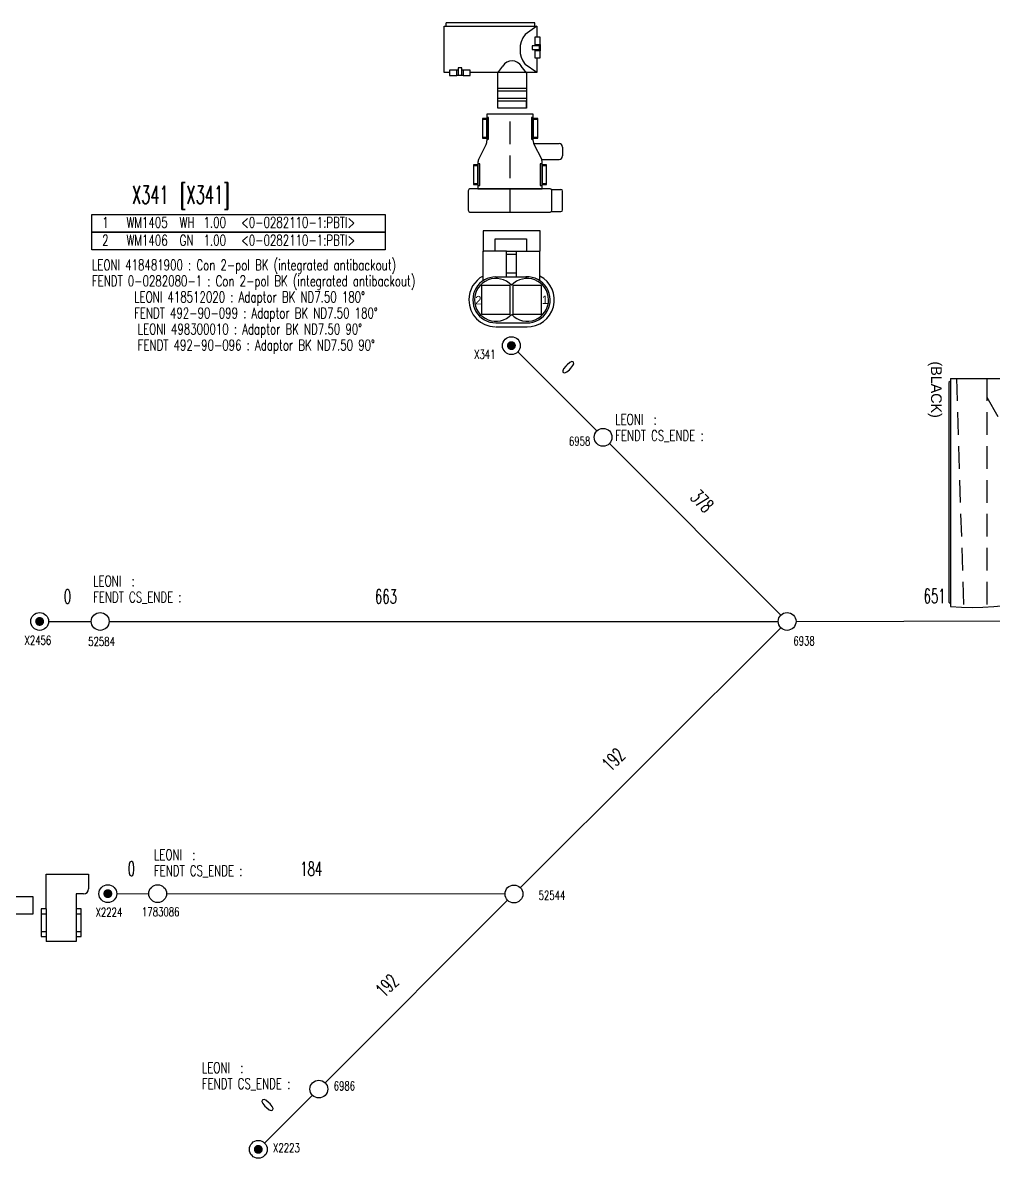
# Model space of a CAD drawing. Header units: millimetres. Extents: x -1 to 4489, y 0 to 1364.
# Drawn here: x 287.6 to 560.1, y 277.5 to 596.3 of the extents above; entities that cross this region are included whole.
import ezdxf

# ---------------------------------------------------------------- set-up
doc = ezdxf.new("R2010")
doc.units = ezdxf.units.MM
doc.linetypes.add('HIDDEN', pattern=[9.525, 6.35, -3.175])
doc.layers.add('LAYER_0', color=7, linetype='Continuous')
doc.layers.add('SYMBOLS', color=7, linetype='Continuous')
doc.styles.add('HS-BUNDLE-DIMENSION', font='ROMANS.SHX', dxfattribs={"width": 0.6, "height": 4})
doc.styles.add('HS-COMP-DESCRIPTION', font='ROMANS.SHX', dxfattribs={"width": 0.6, "height": 5})
doc.styles.add('HS-NODE', font='ROMANS.SHX', dxfattribs={"width": 0.7, "height": 2.5})
doc.styles.add('HS-PART-NO', font='ROMANS.SHX', dxfattribs={"width": 0.7, "height": 3})
doc.styles.add('HS-WIRE', font='ROMANS.SHX', dxfattribs={"width": 0.7, "height": 3})
doc.linetypes.add('NW_6_FHW_OPEN', pattern='A,0.0001,["=",Standard,S=0.4,R=0,X=0,Y=-0.2],-0.0001,["[]",Standard,S=0.3,R=0,X=-0.05,Y=-0.15],-0.2', length=0.2002)
doc.linetypes.add('NW_8_5_FHW_OPEN', pattern='A,0.0001,["=",Standard,S=0.4,R=0,X=0,Y=-0.2],-0.0001,["[]",Standard,S=0.3,R=0,X=-0.05,Y=-0.15],-0.2', length=0.2002)

# ---------------------------------------------------------------- blocks, each defined once
blk = doc.blocks.new('H_FLEX_62', base_point=(61.599, 60.001))
at = {"layer": 'LAYER_0', "color": 7}
for points in [[(70.542, 76.043), (106.07, 96.45)], [(56.385, 49.871), (56.385, 73.379)], [(58.385, 75.379), (68.052, 75.379)], [(56.385, 49.871), (120.36, 49.871)], [(57.101, 49.871), (57.532, 49.371)], [(57.532, 49.371), (119.21, 49.371)], [(119.65, 49.871), (119.21, 49.371)]]:
    blk.add_lwpolyline(points, dxfattribs=at)
at = {"layer": 'LAYER_0', "color": 7, "linetype": 'HIDDEN'}
for points in [[(62.963, 68.294), (109.24, 95.015)], [(61.599, 60.001), (112.52, 89.401)], [(87.626, 67.523), (115.26, 83.476)], [(56.322, 68.501), (62.963, 68.293)], [(87.626, 67.523), (119.88, 66.515)], [(56.322, 60.001), (120.31, 60.001)], [(56.322, 51.501), (120.58, 53.51)]]:
    blk.add_lwpolyline(points, dxfattribs=at)
at = {"layer": 'LAYER_0', "color": 7}
for centre, radius, start, end in [((107.07, 94.716), 2, 33.583, 119.87), ((49.254, 56.329), 71.399, 354.81, 33.583), ((58.385, 73.379), 2, 90, 180), ((68.052, 80.379), 5, 270, 299.86)]:
    blk.add_arc(centre, radius, start, end, dxfattribs=at)
blk = doc.blocks.new('492226100')
at = {"layer": 'SYMBOLS', "color": 7}
blk.add_blockref('H_FLEX_62', (131.8, 68.58), dxfattribs=at)
blk.add_text('(BLACK)', height=3, dxfattribs=at).set_placement((121.8, 52.95))
blk = doc.blocks.new('492007800')
at = {"layer": 'LAYER_0', "color": 7}
for points in [[(-6.34, 9.08), (-6.34, 18.88)], [(-6.34, 18.88), (-5.64, 18.88)], [(-5.64, 18.88), (4.17, 18.88)], [(4.17, 18.88), (5.57, 18.88)], [(5.57, 18.88), (5.57, 14.68)], [(2.07, 13.28), (2.07, 9.08)], [(4.17, 13.28), (2.07, 13.28)], [(-6.34, 9.08), (-7.74, 9.08)], [(-7.74, 9.08), (-7.74, 1.38)], [(-7.74, 7.68), (-6.34, 7.68)], [(-6.34, 9.08), (-6.34, 1.38)], [(3.47, 9.08), (2.07, 9.08)], [(2.07, 9.08), (2.07, 1.38)], [(2.07, 7.68), (3.47, 7.68)], [(3.47, 1.38), (3.47, 9.08)], [(-7.74, 2.78), (-6.34, 2.78)], [(-7.74, 1.38), (-6.34, 1.38)], [(-6.34, 1.38), (-6.34, -0.02)], [(2.07, 2.78), (3.47, 2.78)], [(2.07, 1.38), (3.47, 1.38)], [(2.07, 1.38), (2.07, -0.02)], [(2.07, -0.02), (-6.34, -0.02)]]:
    blk.add_lwpolyline(points, dxfattribs=at)
blk.add_arc((4.17, 14.68), 1.4, 270, 0, dxfattribs=at)
blk = doc.blocks.new('418481900')
at = {"layer": 'LAYER_0', "color": 7}
for points in [[(8.19, 21.3), (8.19, 26.96), (-7.83, 26.96), (-7.83, 21.12)], [(-4.41, 21.29), (-4.41, 24.71), (4.4, 24.71), (4.4, 21.29)], [(-1.26, 14.05), (-1.26, 21.3), (-7.89, 21.3)], [(-7.83, 13.05), (-7.83, 21.24)], [(-1.26, 21.3), (1.58, 21.3)], [(-1.26, 20.46), (1.63, 20.46)], [(1.58, 14.05), (1.58, 21.3), (8.21, 21.3)], [(8.15, 13.05), (8.15, 21.24)], [(-4.24, 14.05), (4.56, 14.05)], [(-1.26, 15.19), (1.58, 15.19)], [(-8.24, 3.6), (-0.24, 3.6), (-0.24, 11.61), (-8.24, 11.61), (-8.24, 3.6)], [(0.56, 3.6), (8.56, 3.6), (8.56, 11.61), (0.56, 11.61), (0.56, 3.6)], [(-4.24, 1.16), (4.56, 1.16)], [(-4.24, 0.02), (4.56, 0.02)]]:
    blk.add_lwpolyline(points, dxfattribs=at)
for centre, radius, start, end in [((-4.24, 7.61), 7.59, 118.22, 180), ((-4.24, 7.61), 6.45, 90, 270.03), ((-4.24, 7.61), 6, 42.813, 317.13), ((4.56, 7.61), 6, 223.38, 137.13), ((4.56, 7.61), 6.45, 268.59, 93.125), ((4.56, 7.61), 7.59, 268.59, 61.781), ((-4.24, 7.61), 7.59, 180, 268.88)]:
    blk.add_arc(centre, radius, start, end, dxfattribs=at)
for s, p in [('2', (-10.05, 6.31)), ('1', (8.69, 6.42))]:
    blk.add_text(s, height=2.4, dxfattribs=at).set_placement(p)
blk = doc.blocks.new('418512020')
at = {"layer": 'LAYER_0', "color": 7}
for points in [[(125.36, 102.25), (125.36, 96.747), (126.62, 96.747), (126.62, 102.25), (125.36, 102.25)], [(139.62, 95.967), (139.62, 103.5), (126.62, 103.5), (126.62, 95.968)], [(126.62, 102.5), (126.62, 96.497), (127.12, 96.497), (127.12, 102.5), (126.62, 102.5)], [(139.12, 102.5), (139.12, 96.497), (139.62, 96.497), (139.62, 102.5), (139.12, 102.5)], [(139.62, 102.25), (139.62, 96.747), (140.88, 96.747), (140.88, 102.25), (139.62, 102.25)], [(125.36, 102), (125.36, 96.997), (126.62, 96.997), (126.62, 102), (125.36, 102)], [(139.62, 102), (139.62, 96.996), (140.88, 96.996), (140.88, 102), (139.62, 102)], [(126.41, 95.075), (124.34, 90.935)], [(139.74, 95.259), (146.87, 95.259)], [(139.83, 95.077), (141.91, 90.919)], [(147.87, 94.259), (147.87, 91.736)], [(124.12, 90.005), (124.12, 82.497), (142.12, 82.497), (142.12, 90.023)], [(124.12, 89.496), (124.12, 83.496), (124.62, 83.496), (124.62, 89.496), (124.12, 89.496)], [(141.62, 89.496), (141.62, 83.496), (142.12, 83.496), (142.12, 89.496), (141.62, 89.496)], [(142, 90.736), (146.87, 90.736)], [(122.86, 89.247), (122.86, 83.747), (124.12, 83.747), (124.12, 89.247), (122.86, 89.247)], [(122.86, 88.996), (122.86, 83.996), (124.12, 83.996), (124.12, 88.996), (122.86, 88.996)], [(142.12, 89.246), (142.12, 83.746), (143.38, 83.746), (143.38, 89.246), (142.12, 89.246)], [(142.12, 88.996), (142.12, 83.996), (143.38, 83.996), (143.38, 88.996), (142.12, 88.996)], [(121.37, 81.997), (121.37, 76.497)], [(144.37, 82.497), (121.87, 82.497)], [(144.87, 82.359), (144.71, 82.359)], [(144.87, 82.359), (147.37, 82.359)], [(144.87, 76.497), (144.87, 81.997)], [(147.87, 76.639), (147.87, 81.859)], [(121.87, 75.997), (144.37, 75.997)], [(121.87, 75.997), (144.37, 75.997)], [(121.87, 75.997), (144.37, 75.997)], [(144.86, 76.139), (144.69, 76.139)], [(144.86, 76.139), (147.37, 76.139)]]:
    blk.add_lwpolyline(points, dxfattribs=at)
at = {"layer": 'LAYER_0', "color": 7, "linetype": 'HIDDEN'}
blk.add_lwpolyline([(133.12, 75.997), (133.12, 103.52)], dxfattribs=at)
at = {"layer": 'LAYER_0', "color": 7}
for centre, radius, start, end in [((124.62, 95.968), 2, 333.48, 0), ((141.62, 95.967), 2, 180, 206.43), ((146.87, 94.259), 1, 0, 90), ((126.12, 90.005), 2, 152.42, 180), ((140.12, 90.023), 2, 0, 26.607), ((146.87, 91.736), 1, 270, 0), ((121.87, 81.997), 0.5, 90, 180), ((144.37, 81.997), 0.5, 0, 90), ((147.37, 81.859), 0.5, 0, 90), ((147.37, 76.639), 0.5, 270, 0), ((121.87, 76.497), 0.5, 180, 270), ((144.37, 76.497), 0.5, 270, 0)]:
    blk.add_arc(centre, radius, start, end, dxfattribs=at)
blk = doc.blocks.new('498300010')
at = {"layer": 'LAYER_0', "color": 7}
for points in [[(63.615, 74.886), (62.615, 74.886)], [(62.615, 74.886), (62.615, 50.024)], [(63.627, 75.471), (63.627, 75.489), (66.697, 75.489)], [(63.627, 75.48), (65.946, 72.163)], [(76.627, 50.964), (76.627, 49.489), (63.627, 49.489), (63.627, 75.471)], [(66.699, 74.862), (68.699, 74.862), (68.699, 76.362), (66.699, 76.362), (66.699, 74.862)], [(68.697, 76.362), (66.699, 76.362), (66.699, 74.862), (69.107, 74.862)], [(68.697, 76.362), (70.5, 76.362)], [(69.099, 74.182), (70.099, 74.182), (70.099, 76.182), (69.099, 76.182), (69.099, 74.182)], [(70.099, 74.862), (72.485, 74.862)], [(72.494, 76.362), (70.491, 76.362)], [(72.491, 74.862), (72.491, 76.362), (70.492, 76.362), (70.492, 74.862)], [(72.491, 75.489), (76.627, 75.489), (76.627, 75.471)], [(76.627, 75.471), (74.307, 72.155)], [(76.627, 75.471), (76.627, 56.774)], [(76.655, 72.531), (74.809, 71.104)], [(76.655, 72.531), (86.652, 72.531), (86.652, 64.531), (76.652, 64.531), (76.652, 64.558)], [(80.948, 64.493), (80.948, 72.512)], [(81.777, 64.531), (81.777, 72.512)], [(83.776, 64.531), (83.776, 72.512)], [(86.642, 72.531), (84.642, 72.531)], [(84.642, 72.531), (84.642, 64.493)], [(76.652, 64.531), (74.804, 65.941)], [(83.776, 64.531), (81.777, 64.531)], [(75.301, 54.369), (75.301, 53.369), (77.301, 53.369), (77.301, 54.369), (75.301, 54.369)], [(75.981, 56.769), (75.981, 54.769), (77.481, 54.769), (77.481, 56.769), (75.981, 56.769)], [(77.481, 54.77), (77.481, 56.769), (75.981, 56.769), (75.981, 54.36)], [(77.481, 54.77), (77.481, 52.967)], [(75.981, 53.368), (75.981, 50.982)], [(75.981, 50.976), (77.48, 50.976), (77.48, 52.976), (75.981, 52.976)], [(77.481, 50.974), (77.481, 52.976)], [(63.636, 50.031), (62.636, 50.031)]]:
    blk.add_lwpolyline(points, dxfattribs=at)
for centre, radius, start, end in [((70.127, 77.558), 6.819, 232.14, 307.82), ((76.346, 68.516), 3, 119.73, 239.14)]:
    blk.add_arc(centre, radius, start, end, dxfattribs=at)

msp = doc.modelspace()

# ---------------------------------------------------------------- linework, layer by layer
at = {"color": 7, "linetype": 'Continuous'}
for points in [[(307.01, 537.47), (307.01, 542.45), (389.41, 542.45), (389.41, 537.47), (307.01, 537.47)], [(307.01, 532.49), (307.01, 537.47), (389.41, 537.47), (389.41, 532.49), (307.01, 532.49)], [(205.24, 345.96), (205.24, 350.94), (290.44, 350.94), (290.44, 345.96), (205.24, 345.96)]]:
    msp.add_lwpolyline(points, dxfattribs=at)
for points in [[(424.21, 505.6, 1.25, 1.25, 1), (425.46, 505.6, 1.25, 1.25, 1)], [(291.76, 428.17, 1.25, 1.25, 1), (293.01, 428.17, 1.25, 1.25, 1)], [(310.91, 351.75, 1.25, 1.25, 1), (312.16, 351.75, 1.25, 1.25, 1)], [(353.15, 279.97, 1.25, 1.25, 1), (354.4, 279.97, 1.25, 1.25, 1)]]:
    msp.add_lwpolyline(points, format="xyseb", close=True, dxfattribs=at)
at = {"color": 7, "ltscale": 8}
for points in [[(426.6, 503.84), (448.8, 481.64)], [(294.89, 428.17), (306.89, 428.17)], [(314.03, 351.75), (323.03, 351.76)], [(328.03, 351.76), (423.05, 351.67)], [(372.55, 298.67), (423.78, 349.9)], [(355.55, 281.73), (369.01, 295.14)]]:
    msp.add_lwpolyline(points, dxfattribs=at)
at = {"color": 7, "linetype": 'NW_6_FHW_OPEN', "ltscale": 8}
for points in [[(452.34, 478.1), (500.47, 429.94)], [(311.89, 428.17), (499.74, 428.17)], [(427.32, 353.43), (500.47, 426.4)]]:
    msp.add_lwpolyline(points, dxfattribs=at)
at = {"color": 7, "linetype": 'NW_8_5_FHW_OPEN', "ltscale": 8}
msp.add_lwpolyline([(504.74, 428.18), (595.57, 428.48)], dxfattribs=at)
at = {"color": 7, "linetype": 'Continuous'}
for centre in [(424.83, 505.6), (450.57, 479.87), (292.39, 428.17), (309.39, 428.17), (502.24, 428.17), (311.53, 351.75), (325.53, 351.76), (425.55, 351.67), (370.78, 296.9), (353.78, 279.97)]:
    msp.add_circle(centre, 2.5, dxfattribs=at)

# ---------------------------------------------------------------- block references
for name, p, rotation in [('498300010', (356.51, 658.87), 270), ('492226100', (489.68, 622.96), 270.0000011238745)]:
    msp.add_blockref(name, p, dxfattribs=dict(rotation=rotation))
for name, p in [('418512020', (291.33, 467.1)), ('418481900', (424.71, 510.84)), ('492007800', (300.56, 338.39))]:
    msp.add_blockref(name, p)

# ---------------------------------------------------------------- texts
at = {"color": 42, "linetype": 'Continuous', "style": 'HS-COMP-DESCRIPTION', "width": 0.6}
msp.add_text('X341', height=5, dxfattribs=at).set_placement((318.34, 545.45))
at = {"color": 5, "linetype": 'Continuous'}
for s, height, style, width, p in [(' [X341]', 5, 'HS-COMP-DESCRIPTION', 0.6, (329.77, 545.45)), ('X341', 2.5, 'HS-NODE', 0.7, (414.38, 501.91)), ('6958', 2.5, 'HS-NODE', 0.7, (440.99, 477.53)), ('X2456', 2.5, 'HS-NODE', 0.7, (288.15, 421.64)), ('52584', 2.5, 'HS-NODE', 0.7, (306.03, 421.29)), ('6938', 2.5, 'HS-NODE', 0.7, (503.99, 421.46)), ('52544', 2.5, 'HS-NODE', 0.7, (432.48, 350.04)), ('X2224', 2.5, 'HS-NODE', 0.7, (308.09, 345.32)), ('1783086', 2.5, 'HS-NODE', 0.7, (321.14, 345.41)), ('6986', 2.5, 'HS-NODE', 0.7, (374.94, 296.53)), ('X2223', 2.5, 'HS-NODE', 0.7, (357.93, 279.14))]:
    msp.add_text(s, height=height, dxfattribs=dict(at, style=style, width=width)).set_placement(p)
at = {"color": 7, "linetype": 'Continuous', "style": 'HS-WIRE', "width": 0.7}
for s, p in [(' 1  ', (308.51, 538.67)), (' 2  ', (308.51, 533.69))]:
    msp.add_text(s, height=3, dxfattribs=at).set_placement(p)
at = {"color": 92, "linetype": 'Continuous', "style": 'HS-WIRE', "width": 0.7}
for s, p in [('WM1405 ', (316.81, 538.67)), ('WH ', (331.71, 538.67)), ('1.00 ', (338.41, 538.67)), (' <0-0282110-1:PBTI>  ', (347.51, 538.67)), ('WM1406 ', (316.81, 533.69)), ('GN ', (331.71, 533.69)), ('1.00 ', (338.41, 533.69)), (' <0-0282110-1:PBTI>  ', (347.51, 533.69))]:
    msp.add_text(s, height=3, dxfattribs=at).set_placement(p)
at = {"color": 200, "linetype": 'Continuous', "style": 'HS-PART-NO', "width": 0.7}
for s, p in [('LEONI 418481900 : Con 2-pol BK (integrated antibackout)', (307.06, 526.75)), ('FENDT 0-0282080-1 : Con 2-pol BK (integrated antibackout)', (307.06, 522.25)), ('LEONI 418512020 : Adaptor BK ND7.50 180°', (318.91, 517.75)), ('FENDT 492-90-099 : Adaptor BK ND7.50 180°', (318.91, 513.25)), ('LEONI 498300010 : Adaptor BK ND7.50 90°', (319.91, 508.75)), ('FENDT 492-90-096 : Adaptor BK ND7.50 90°', (319.91, 504.25)), ('LEONI  :', (453.96, 483.37)), ('FENDT CS_ENDE :', (453.96, 478.87)), ('LEONI  :', (307.4, 437.99)), ('FENDT CS_ENDE :', (307.4, 433.49)), ('LEONI  :', (324.47, 361.19)), ('FENDT CS_ENDE :', (324.47, 356.69)), ('LEONI  :', (337.92, 301.39)), ('FENDT CS_ENDE :', (337.92, 296.89))]:
    msp.add_text(s, height=3, dxfattribs=at).set_placement(p)
at = {"color": 1, "linetype": 'Continuous', "ltscale": 8, "style": 'HS-BUNDLE-DIMENSION', "width": 0.6}
for s, rotation, p in [('0', 315, (438.66, 498.85)), ('378', 314.9832, (474.77, 462.72)), ('651', 0.1926, (540.55, 433.3)), ('192', 44.9309, (452.7, 385.81)), ('0', 0.0261, (317.13, 356.75)), ('184', 359.9487, (365.55, 356.72)), ('192', 45, (389.16, 322.34)), ('0', 44.8754, (357.05, 290.28))]:
    msp.add_text(s, height=4, rotation=rotation, dxfattribs=at).set_placement(p)
for s, p in [('0', (299.19, 433.17)), ('663', (386.53, 433.17))]:
    msp.add_text(s, height=4, dxfattribs=at).set_placement(p)

doc.saveas('drawing.dxf')
